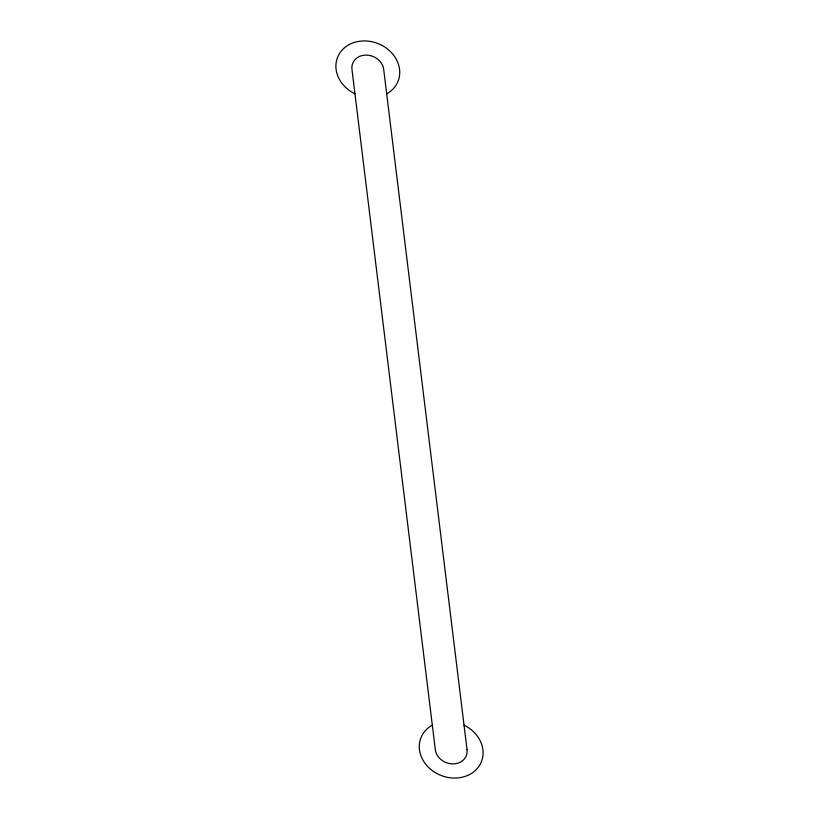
<?xml version="1.0" encoding="UTF-8"?>
<svg xmlns="http://www.w3.org/2000/svg" width="819" height="819" viewBox="0 0 819 819"><rect width="100%" height="100%" fill="white"/><g stroke="black" fill="none" stroke-linecap="round" stroke-linejoin="round"><path stroke-width="1.23" d="M354.955 93.827A32.514 27.662 21.3 0 1 341.277 51.054A32.514 27.662 21.3 0 1 389.885 51.065A32.514 27.662 21.3 0 1 386.691 93.837M464.045 725.173A32.514 27.662 21.3 0 1 477.723 767.946A32.514 27.662 21.3 0 1 429.115 767.935A32.514 27.662 21.3 0 1 432.309 725.163M467.045 749.723L383.681 69.287A16.257 13.831 21.3 0 0 366.073 55.108A16.257 13.831 21.3 0 0 351.955 69.277L435.319 749.713A16.257 13.831 21.3 0 0 452.927 763.892A16.257 13.831 21.3 0 0 467.045 749.723"/></g></svg>
